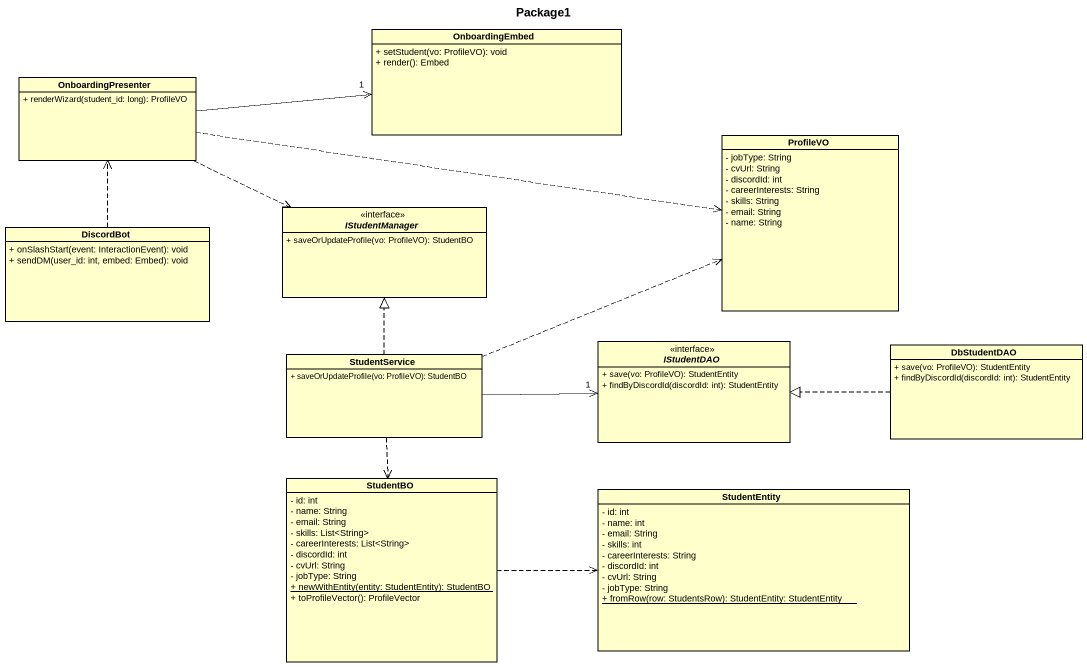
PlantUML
@startuml
title Package1
hide circle
hide empty members
skinparam classAttributeIconSize 0
class OnboardingEmbed {
  {field} + setStudent(vo: ProfileVO): void
  {field} + render(): Embed
}
class OnboardingPresenter {
  {field} + renderWizard(student_id: long): ProfileVO
}
class ProfileVO {
  - jobType: String
  - cvUrl: String
  - discordId: int
  - careerInterests: String
  - skills: String
  - email: String
  - name: String
}
class DiscordBot {
  {field} + onSlashStart(event: InteractionEvent): void
  {field} + sendDM(user_id: int, embed: Embed): void
}
interface IStudentManager {
  {field} + saveOrUpdateProfile(vo: ProfileVO): StudentBO
}
interface IStudentDAO {
  {field} + save(vo: ProfileVO): StudentEntity
  {field} + findByDiscordId(discordId: int): StudentEntity
}
class DbStudentDAO {
  {field} + save(vo: ProfileVO): StudentEntity
  {field} + findByDiscordId(discordId: int): StudentEntity
}
class StudentService {
  {field} + saveOrUpdateProfile(vo: ProfileVO): StudentBO
}
class StudentBO {
  - id: int
  - name: String
  - email: String
  - skills: List<String>
  - careerInterests: List<String>
  - discordId: int
  - cvUrl: String
  - jobType: String
  {static} {field} + newWithEntity(entity: StudentEntity): StudentBO
  {field} + toProfileVector(): ProfileVector
}
class StudentEntity {
  - id: int
  - name: int
  - email: String
  - skills: int
  - careerInterests: String
  - discordId: int
  - cvUrl: String
  - jobType: String
  {static} {field} + fromRow(row: StudentsRow): StudentEntity: StudentEntity
}
OnboardingPresenter -right-> "1" OnboardingEmbed
OnboardingPresenter .right.> ProfileVO
OnboardingPresenter .right.> IStudentManager
DiscordBot .up.> OnboardingPresenter
DbStudentDAO .left.|> IStudentDAO
StudentService .right.> ProfileVO
StudentService .up.|> IStudentManager
StudentService -right-> "1" IStudentDAO
StudentService ..> StudentBO
StudentBO .right.> StudentEntity
@enduml
